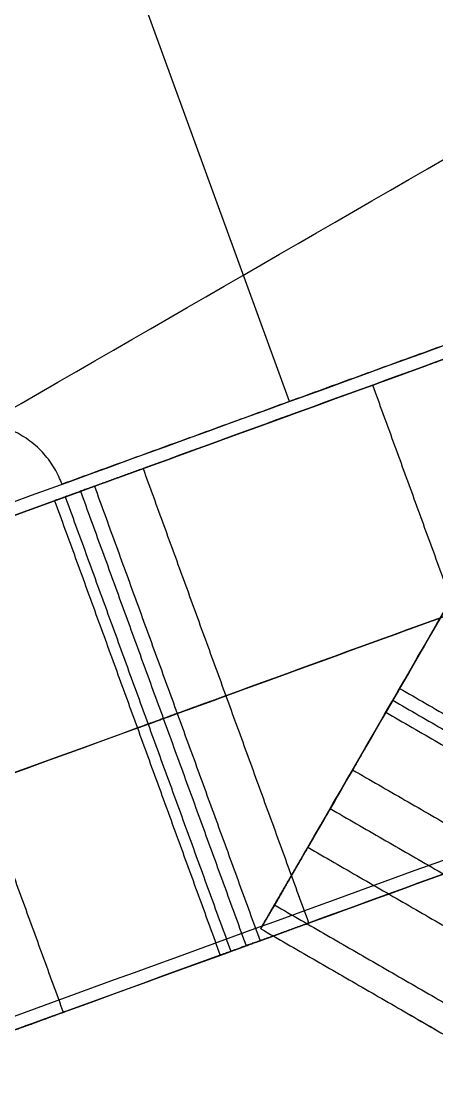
# Model space of a CAD drawing. Header units: millimetres. Extents: x -610 to 610, y -610 to 610.
# Drawn here: x 351.05 to 366.49, y -475.07 to -435.21 of the extents above; entities that cross this region are included whole.
import ezdxf

# ---------------------------------------------------------------- set-up
doc = ezdxf.new("R2010")
doc.units = ezdxf.units.MM
doc.layers.add('base', color=7, linetype='Continuous', true_color=0xffecbc)

msp = doc.modelspace()

# ---------------------------------------------------------------- linework, layer by layer
at = {"layer": 'base'}
for p, q in [((359.951, -468.978, 122.966), (561.082, -120.609, 122.966)), ((361.022, -449.356, 230.966), (347.272, -411.576, 230.966)), ((361.022, -449.356, 212.966), (347.272, -411.576, 212.966)), ((-25.715, -590.63, 122.966), (352.287, -453.048, 122.966)), ((-19.558, -607.544, 122.966), (358.444, -469.963, 122.966))]:
    msp.add_line(p, q, dxfattribs=at)
at = {"layer": 'base', "extrusion": (0, 0, -1)}
for centre, radius in [((0, 0, 3.534), 610), ((0, 0, 4.534), 610), ((0, 0, -2.476), 607.51), ((0, 0, 10.545), 607.51), ((0, 0, -4.966), 601.5), ((0, 0, 13.034), 601.5)]:
    msp.add_circle(centre, radius, dxfattribs=at)
at = {"layer": 'base'}
for centre, radius in [((0, 0, 249.466), 610), ((0, 0, 250.466), 610), ((0, 0, 243.455), 607.51), ((0, 0, 256.476), 607.51), ((0, 0, 240.966), 601.5), ((0, 0, 258.966), 601.5)]:
    msp.add_circle(centre, radius, dxfattribs=at)
for points, weights, degree, knots in [([(-495.198, -356.201, -4.034), (-851.399, 138.996, -4.034), (-356.201, 495.198, -4.034), (138.996, 851.399, -4.034), (495.198, 356.201, -4.034), (851.399, -138.996, -4.034), (356.201, -495.198, -4.034), (-138.996, -851.399, -4.034), (-495.198, -356.201, -4.034)], [1, 0.707106781187, 1, 0.707106781187, 1, 0.707106781187, 1, 0.707106781187, 1], 2, [0, 0, 0, 958.185759, 958.185759, 1916.371519, 1916.371519, 2874.557278, 2874.557278, 3832.743037, 3832.743037, 3832.743037]), ([(-610, 0, 249.966), (-610, -610, 249.966), (0, -610, 249.966), (610, -610, 249.966), (610, 0, 249.966), (610, 610, 249.966), (0, 610, 249.966), (-610, 610, 249.966), (-610, 0, 249.966)], [1, 0.707106781187, 1, 0.707106781187, 1, 0.707106781187, 1, 0.707106781187, 1], 2, [0, 0, 0, 958.185759, 958.185759, 1916.371519, 1916.371519, 2874.557278, 2874.557278, 3832.743037, 3832.743037, 3832.743037]), ([(32.649, -544.756, 240.966), (-510.363, -577.301, 240.966), (-544.649, -34.396, 240.966), (-578.935, 508.509, 240.966), (-36.142, 544.535, 240.966), (506.65, 580.562, 240.966), (544.417, 37.888, 240.966), (582.184, -504.785, 240.966), (39.634, -544.292, 240.966)], [1, 0.708239625255, 1, 0.708239625255, 1, 0.708239625255, 1, 0.708239625255, 1], 2, [654.018286, 654.018286, 654.018286, 1509.504571, 1509.504571, 2364.990855, 2364.990855, 3220.47714, 3220.47714, 4075.963425, 4075.963425, 4075.963425]), ([(32.649, -544.756, 244.966), (-510.363, -577.301, 244.966), (-544.649, -34.396, 244.966), (-578.935, 508.509, 244.966), (-36.142, 544.535, 244.966), (506.65, 580.562, 244.966), (544.417, 37.888, 244.966), (582.184, -504.785, 244.966), (39.634, -544.292, 244.966)], [1, 0.708239625255, 1, 0.708239625255, 1, 0.708239625255, 1, 0.708239625255, 1], 2, [654.018286, 654.018286, 654.018286, 1509.504571, 1509.504571, 2364.990855, 2364.990855, 3220.47714, 3220.47714, 4075.963425, 4075.963425, 4075.963425]), ([(32.649, -544.756, 242.966), (-510.363, -577.301, 242.966), (-544.649, -34.396, 242.966), (-578.935, 508.509, 242.966), (-36.142, 544.535, 242.966), (506.65, 580.562, 242.966), (544.417, 37.888, 242.966), (582.184, -504.785, 242.966), (39.634, -544.292, 242.966)], [1, 0.708239625255, 1, 0.708239625255, 1, 0.708239625255, 1, 0.708239625255, 1], 2, [654.018286, 654.018286, 654.018286, 1509.504571, 1509.504571, 2364.990855, 2364.990855, 3220.47714, 3220.47714, 4075.963425, 4075.963425, 4075.963425]), ([(352.563, -452.435, 230.966), (351.365, -449.146, 230.966), (348.077, -450.343, 230.966), (344.788, -451.541, 230.966), (345.985, -454.829, 230.966)], [1, 0.707106781187, 1, 0.707106781187, 1], 2, [-806.994805, -806.994805, -806.994805, -801.497018, -801.497018, -795.99923, -795.99923, -795.99923]), ([(352.563, -452.435, 212.966), (351.365, -449.146, 212.966), (348.077, -450.343, 212.966), (344.788, -451.541, 212.966), (345.985, -454.829, 212.966)], [1, 0.707106781187, 1, 0.707106781187, 1], 2, [-806.994805, -806.994805, -806.994805, -801.497018, -801.497018, -795.99923, -795.99923, -795.99923]), ([(352.563, -452.435, 221.966), (351.365, -449.146, 221.966), (348.077, -450.343, 221.966), (344.788, -451.541, 221.966), (345.985, -454.829, 221.966)], [1, 0.707106781187, 1, 0.707106781187, 1], 2, [-806.994805, -806.994805, -806.994805, -801.497018, -801.497018, -795.99923, -795.99923, -795.99923]), ([(361.701, -465.947, 240.966), (361.231, -466.761, 240.966), (360.796, -467.514, 240.606), (360.464, -468.09, 239.941), (360.131, -468.666, 239.275), (359.951, -468.978, 238.406), (359.951, -468.978, 237.466)], [1, 0.949252514911, 0.949252514911, 1, 0.949252514911, 0.949252514911, 1], 3, [398.086503, 398.086503, 398.086503, 398.086503, 400.835411, 400.835411, 400.835411, 403.584318, 403.584318, 403.584318, 403.584318]), ([(359.951, -468.978, 115.666), (359.951, -468.978, 114.726), (360.131, -468.666, 113.857), (360.464, -468.09, 113.192), (360.796, -467.514, 112.526), (361.231, -466.761, 112.166), (361.701, -465.947, 112.166)], [1, 0.949252810473, 0.949252810473, 1, 0.949252810473, 0.949252810473, 1], 3, [563.426479, 563.426479, 563.426479, 563.426479, 566.175379, 566.175379, 566.175379, 568.924278, 568.924278, 568.924278, 568.924278]), ([(349.406, -473.252, 196.565), (350.997, -472.673, 196.565), (352.244, -472.22, 195.514), (352.608, -472.087, 193.866), (352.972, -471.955, 192.218), (352.295, -472.201, 190.686), (350.871, -472.719, 189.932)], [1, 0.855896171082, 0.855896171082, 1, 0.855896171082, 0.855896171082, 1], 3, [1556.805097, 1556.805097, 1556.805097, 1556.805097, 1561.494842, 1561.494842, 1561.494842, 1566.184588, 1566.184588, 1566.184588, 1566.184588])]:
    msp.add_rational_spline(points, weights, degree=degree, knots=knots, dxfattribs=at)
for points, degree in [([(561.082, -120.609, 244.966), (463.098, -290.321, 244.966), (365.115, -460.033, 244.966)], 2), ([(106.565, -590.573, 240.966), (282.367, -489.074, 240.966), (458.169, -387.574, 240.966)], 2), ([(106.565, -590.573, 244.966), (282.367, -489.074, 244.966), (458.169, -387.574, 244.966)], 2), ([(106.565, -590.573, 242.966), (282.367, -489.074, 242.966), (458.169, -387.574, 242.966)], 2), ([(361.701, -465.946, 218.966), (366.824, -457.073, 218.966), (371.947, -448.199, 218.966), (377.07, -439.326, 218.966)], 3), ([(361.701, -465.947, 112.166), (366.824, -457.073, 112.166), (371.947, -448.2, 112.166), (377.07, -439.326, 112.166)], 3), ([(377.07, -439.326, 89.566), (371.947, -448.2, 89.566), (366.824, -457.073, 89.566), (361.701, -465.947, 89.566)], 3), ([(361.701, -465.947, 67.766), (366.824, -457.073, 67.766), (371.947, -448.2, 67.766), (377.07, -439.326, 67.766)], 3), ([(377.07, -439.326, 45.166), (371.947, -448.2, 45.166), (366.824, -457.073, 45.166), (361.701, -465.947, 45.166)], 3), ([(361.701, -465.947, 23.366), (366.824, -457.073, 23.366), (371.947, -448.2, 23.366), (377.07, -439.326, 23.366)], 3), ([(384.461, -441.338, 22.966), (374.833, -444.843, 22.966), (365.204, -448.347, 22.966), (355.576, -451.851, 22.966)], 3), ([(355.576, -451.851, 45.566), (365.204, -448.347, 45.566), (374.833, -444.843, 45.566), (384.461, -441.338, 45.566)], 3), ([(384.461, -441.338, 67.366), (374.833, -444.843, 67.366), (365.204, -448.347, 67.366), (355.576, -451.851, 67.366)], 3), ([(355.576, -451.851, 89.966), (365.204, -448.347, 89.966), (374.833, -444.843, 89.966), (384.461, -441.338, 89.966)], 3), ([(384.461, -441.338, 111.766), (374.833, -444.843, 111.766), (365.204, -448.347, 111.766), (355.576, -451.851, 111.766)], 3), ([(384.461, -441.338, 218.566), (374.833, -444.843, 218.566), (365.204, -448.347, 218.566), (355.576, -451.851, 218.566)], 3), ([(0, -580.758, 4.966), (186.652, -512.822, 4.966), (373.304, -444.886, 4.966)], 2), ([(0, -580.758, 0.966), (186.652, -512.822, 0.966), (373.304, -444.886, 0.966)], 2), ([(0, -580.758, 2.966), (186.652, -512.822, 2.966), (373.304, -444.886, 2.966)], 2), ([(373.304, -444.886, 230.966), (362.933, -448.661, 230.966), (352.563, -452.435, 230.966)], 2), ([(373.304, -444.886, 212.966), (362.933, -448.661, 212.966), (352.563, -452.435, 212.966)], 2), ([(373.304, -444.886, 221.966), (362.933, -448.661, 221.966), (352.563, -452.435, 221.966)], 2), ([(9.748, -577.722, 0.966), (186.929, -513.234, 0.966), (364.109, -448.745, 0.966)], 2), ([(362.933, -448.661, 230.966), (362.933, -448.661, 221.966), (362.933, -448.661, 212.966)], 2), ([(364.109, -448.745, 0.966), (367.188, -457.203, 0.966), (370.266, -465.66, 0.966)], 2), ([(387.539, -449.795, 22.966), (377.911, -453.3, 22.966), (368.283, -456.804, 22.966), (358.654, -460.309, 22.966)], 3), ([(358.654, -460.309, 45.566), (368.283, -456.804, 45.566), (377.911, -453.3, 45.566), (387.539, -449.795, 45.566)], 3), ([(387.539, -449.795, 67.366), (377.911, -453.3, 67.366), (368.283, -456.804, 67.366), (358.654, -460.309, 67.366)], 3), ([(358.654, -460.309, 89.966), (368.283, -456.804, 89.966), (377.911, -453.3, 89.966), (387.539, -449.795, 89.966)], 3), ([(387.539, -449.795, 111.766), (377.911, -453.3, 111.766), (368.283, -456.804, 111.766), (358.654, -460.309, 111.766)], 3), ([(387.539, -449.795, 218.566), (377.911, -453.3, 218.566), (368.283, -456.804, 218.566), (358.654, -460.309, 218.566)], 3), ([(355.576, -451.851, 22.966), (358.654, -460.309, 22.966), (361.732, -468.766, 22.966)], 2), ([(355.576, -451.851, 45.566), (358.654, -460.309, 45.566), (361.732, -468.766, 45.566)], 2), ([(355.576, -451.851, 67.366), (358.654, -460.309, 67.366), (361.732, -468.766, 67.366)], 2), ([(355.576, -451.851, 89.966), (358.654, -460.309, 89.966), (361.732, -468.766, 89.966)], 2), ([(355.576, -451.851, 111.766), (358.654, -460.309, 111.766), (361.732, -468.766, 111.766)], 2), ([(355.576, -451.851, 218.566), (358.654, -460.309, 218.566), (361.732, -468.766, 218.566)], 2), ([(352.563, -452.435, 230.966), (352.563, -452.435, 221.966), (352.563, -452.435, 212.966)], 2), ([(352.287, -453.048, 182.602), (352.287, -453.048, 183.728), (352.852, -452.843, 184.769), (353.768, -452.509, 185.332)], 3), ([(353.25, -452.698, 23.991), (356.329, -461.155, 23.991), (359.407, -469.612, 23.991)], 2), ([(353.25, -452.698, 44.541), (356.329, -461.155, 44.541), (359.407, -469.612, 44.541)], 2), ([(353.25, -452.698, 68.391), (356.329, -461.155, 68.391), (359.407, -469.612, 68.391)], 2), ([(353.25, -452.698, 88.941), (356.329, -461.155, 88.941), (359.407, -469.612, 88.941)], 2), ([(353.25, -452.698, 112.792), (356.329, -461.155, 112.792), (359.407, -469.612, 112.792)], 2), ([(353.25, -452.698, 219.591), (356.329, -461.155, 219.591), (359.407, -469.612, 219.591)], 2), ([(353.768, -452.509, 185.332), (356.846, -460.967, 185.332), (359.925, -469.424, 185.332)], 2), ([(352.287, -453.048, 244.966), (168.139, -520.073, 244.966), (-16.009, -587.097, 244.966)], 2), ([(352.287, -453.048, 244.966), (355.365, -461.506, 244.966), (358.444, -469.963, 244.966)], 2), ([(352.287, -453.048, 26.466), (355.365, -461.506, 26.466), (358.444, -469.963, 26.466)], 2), ([(352.287, -453.048, 26.466), (352.287, -453.048, 31.666), (352.287, -453.048, 36.866), (352.287, -453.048, 42.066)], 3), ([(352.287, -453.048, 42.066), (355.365, -461.506, 42.066), (358.444, -469.963, 42.066)], 2), ([(352.287, -453.048, 70.866), (355.365, -461.506, 70.866), (358.444, -469.963, 70.866)], 2), ([(352.287, -453.048, 70.866), (352.287, -453.048, 76.066), (352.287, -453.048, 81.266), (352.287, -453.048, 86.466)], 3), ([(352.287, -453.048, 86.466), (355.365, -461.506, 86.466), (358.444, -469.963, 86.466)], 2), ([(352.287, -453.048, 115.266), (355.365, -461.506, 115.266), (358.444, -469.963, 115.266)], 2), ([(352.287, -453.048, 115.266), (352.287, -453.048, 137.712), (352.287, -453.048, 160.157), (352.287, -453.048, 182.602)], 3), ([(352.287, -453.048, 182.602), (355.365, -461.506, 182.602), (358.444, -469.963, 182.602)], 2), ([(352.287, -453.048, 222.066), (355.365, -461.506, 222.066), (358.444, -469.963, 222.066)], 2), ([(352.287, -453.048, 222.066), (352.287, -453.048, 229.699), (352.287, -453.048, 237.332), (352.287, -453.048, 244.966)], 3), ([(352.287, -453.048, 34.266), (355.365, -461.506, 34.266), (358.444, -469.963, 34.266)], 2), ([(352.287, -453.048, 78.666), (355.365, -461.506, 78.666), (358.444, -469.963, 78.666)], 2), ([(352.287, -453.048, 148.934), (355.365, -461.506, 148.934), (358.444, -469.963, 148.934)], 2), ([(352.287, -453.048, 233.516), (355.365, -461.506, 233.516), (358.444, -469.963, 233.516)], 2), ([(352.684, -452.904, 184.178), (355.762, -461.361, 184.178), (358.84, -469.818, 184.178)], 2), ([(346.451, -455.173, 193.866), (349.529, -463.63, 193.866), (352.608, -472.087, 193.866)], 2), ([(368.02, -455.001, 138.6), (365.914, -458.65, 138.6), (363.807, -462.298, 138.6), (361.701, -465.947, 138.6)], 3), ([(12.827, -586.18, 0.966), (190.007, -521.691, 0.966), (367.188, -457.203, 0.966)], 2), ([(390.617, -458.253, 22.966), (380.989, -461.757, 22.966), (371.361, -465.261, 22.966), (361.732, -468.766, 22.966)], 3), ([(361.732, -468.766, 45.566), (371.361, -465.261, 45.566), (380.989, -461.757, 45.566), (390.617, -458.253, 45.566)], 3), ([(390.617, -458.253, 67.366), (380.989, -461.757, 67.366), (371.361, -465.261, 67.366), (361.732, -468.766, 67.366)], 3), ([(361.732, -468.766, 89.966), (371.361, -465.261, 89.966), (380.989, -461.757, 89.966), (390.617, -458.253, 89.966)], 3), ([(390.617, -458.253, 111.766), (380.989, -461.757, 111.766), (371.361, -465.261, 111.766), (361.732, -468.766, 111.766)], 3), ([(390.617, -458.253, 218.566), (380.989, -461.757, 218.566), (371.361, -465.261, 218.566), (361.732, -468.766, 218.566)], 3), ([(383.564, -460.307, 4.966), (192.808, -529.736, 4.966), (2.052, -599.166, 4.966)], 2), ([(383.564, -460.307, 0.966), (192.808, -529.736, 0.966), (2.052, -599.166, 0.966)], 2), ([(383.564, -460.307, 2.966), (192.808, -529.736, 2.966), (2.052, -599.166, 2.966)], 2), ([(365.115, -460.033, 244.966), (372.909, -464.533, 244.966), (380.703, -469.033, 244.966)], 2), ([(365.115, -460.033, 244.966), (365.115, -460.033, 244.799), (365.115, -460.033, 244.632), (365.115, -460.033, 244.466)], 3), ([(365.115, -460.033, 244.466), (372.909, -464.533, 244.466), (380.703, -469.033, 244.466)], 2), ([(365.115, -460.033, 244.716), (372.909, -464.533, 244.716), (380.703, -469.033, 244.716)], 2), ([(364.861, -460.474, 138.6), (372.655, -464.974, 138.6), (380.449, -469.474, 138.6)], 2), ([(355.365, -461.506, 182.602), (355.365, -461.506, 183.728), (355.93, -461.3, 184.769), (356.846, -460.967, 185.332)], 3), ([(364.602, -460.921, 241.991), (372.397, -465.421, 241.991), (380.191, -469.921, 241.991)], 2), ([(355.365, -461.506, 244.966), (171.217, -528.53, 244.966), (-12.931, -595.555, 244.966)], 2), ([(355.365, -461.506, 26.466), (355.365, -461.506, 31.666), (355.365, -461.506, 36.866), (355.365, -461.506, 42.066)], 3), ([(355.365, -461.506, 70.866), (355.365, -461.506, 76.066), (355.365, -461.506, 81.266), (355.365, -461.506, 86.466)], 3), ([(355.365, -461.506, 115.266), (355.365, -461.506, 137.712), (355.365, -461.506, 160.157), (355.365, -461.506, 182.602)], 3), ([(355.365, -461.506, 222.066), (355.365, -461.506, 229.699), (355.365, -461.506, 237.332), (355.365, -461.506, 244.966)], 3), ([(363.365, -463.064, 240.966), (362.81, -464.025, 240.966), (362.256, -464.986, 240.966), (361.701, -465.947, 240.966)], 3), ([(363.365, -463.064, 240.966), (371.159, -467.564, 240.966), (378.953, -472.064, 240.966)], 2), ([(362.533, -464.506, 240.966), (370.327, -469.006, 240.966), (378.121, -473.506, 240.966)], 2), ([(15.905, -594.637, 0.966), (193.085, -530.148, 0.966), (370.266, -465.66, 0.966)], 2), ([(361.701, -465.946, 218.966), (369.495, -470.446, 218.966), (377.29, -474.946, 218.966)], 2), ([(361.701, -465.947, 240.966), (369.495, -470.447, 240.966), (377.289, -474.947, 240.966)], 2), ([(361.701, -465.947, 138.6), (369.495, -470.447, 138.6), (377.29, -474.947, 138.6)], 2), ([(361.701, -465.947, 112.166), (369.495, -470.447, 112.166), (377.289, -474.947, 112.166)], 2), ([(361.701, -465.947, 89.566), (369.495, -470.447, 89.566), (377.289, -474.947, 89.566)], 2), ([(361.701, -465.947, 67.766), (369.495, -470.447, 67.766), (377.289, -474.947, 67.766)], 2), ([(361.701, -465.947, 45.166), (369.495, -470.447, 45.166), (377.289, -474.947, 45.166)], 2), ([(361.701, -465.947, 23.366), (369.495, -470.447, 23.366), (377.289, -474.947, 23.366)], 2), ([(360.464, -468.09, 239.941), (368.258, -472.59, 239.941), (376.052, -477.09, 239.941)], 2), ([(360.464, -468.09, 219.991), (368.258, -472.59, 219.991), (376.052, -477.09, 219.991)], 2), ([(360.464, -468.09, 137.575), (368.258, -472.59, 137.575), (376.052, -477.09, 137.575)], 2), ([(360.464, -468.09, 113.192), (368.258, -472.59, 113.192), (376.052, -477.09, 113.192)], 2), ([(360.464, -468.09, 88.541), (368.258, -472.59, 88.541), (376.052, -477.09, 88.541)], 2), ([(360.464, -468.09, 68.791), (368.258, -472.59, 68.791), (376.052, -477.09, 68.791)], 2), ([(360.464, -468.09, 44.141), (368.258, -472.59, 44.141), (376.052, -477.09, 44.141)], 2), ([(360.464, -468.09, 24.391), (368.258, -472.59, 24.391), (376.052, -477.09, 24.391)], 2), ([(359.951, -468.978, 237.466), (367.745, -473.478, 237.466), (375.539, -477.978, 237.466)], 2), ([(359.951, -468.978, 237.466), (359.951, -468.978, 232.466), (359.951, -468.978, 227.466), (359.951, -468.978, 222.466)], 3), ([(359.951, -468.978, 222.466), (367.745, -473.478, 222.466), (375.54, -477.978, 222.466)], 2), ([(359.951, -468.978, 135.1), (367.745, -473.478, 135.1), (375.54, -477.978, 135.1)], 2), ([(359.951, -468.978, 135.1), (359.951, -468.978, 128.622), (359.951, -468.978, 122.144), (359.951, -468.978, 115.666)], 3), ([(359.951, -468.978, 115.666), (367.745, -473.478, 115.666), (375.539, -477.978, 115.666)], 2), ([(359.951, -468.978, 86.066), (367.745, -473.478, 86.066), (375.539, -477.978, 86.066)], 2), ([(359.951, -468.978, 86.066), (359.951, -468.978, 81.133), (359.951, -468.978, 76.2), (359.951, -468.978, 71.266)], 3), ([(359.951, -468.978, 71.266), (367.745, -473.478, 71.266), (375.539, -477.978, 71.266)], 2), ([(359.951, -468.978, 41.666), (367.745, -473.478, 41.666), (375.539, -477.978, 41.666)], 2), ([(359.951, -468.978, 41.666), (359.951, -468.978, 36.733), (359.951, -468.978, 31.799), (359.951, -468.978, 26.866)], 3), ([(359.951, -468.978, 26.866), (367.745, -473.478, 26.866), (375.539, -477.978, 26.866)], 2), ([(359.951, -468.978, 229.966), (367.745, -473.478, 229.966), (375.54, -477.978, 229.966)], 2), ([(359.951, -468.978, 125.383), (367.745, -473.478, 125.383), (375.539, -477.978, 125.383)], 2), ([(359.951, -468.978, 78.666), (367.745, -473.478, 78.666), (375.539, -477.978, 78.666)], 2), ([(359.951, -468.978, 34.266), (367.745, -473.478, 34.266), (375.539, -477.978, 34.266)], 2), ([(358.444, -469.963, 182.602), (358.444, -469.963, 183.728), (359.008, -469.757, 184.769), (359.925, -469.424, 185.332)], 3), ([(358.444, -469.963, 244.966), (174.295, -536.987, 244.966), (-9.853, -604.012, 244.966)], 2), ([(358.444, -469.963, 26.466), (358.444, -469.963, 31.666), (358.444, -469.963, 36.866), (358.444, -469.963, 42.066)], 3), ([(358.444, -469.963, 70.866), (358.444, -469.963, 76.066), (358.444, -469.963, 81.266), (358.444, -469.963, 86.466)], 3), ([(358.444, -469.963, 115.266), (358.444, -469.963, 137.712), (358.444, -469.963, 160.157), (358.444, -469.963, 182.602)], 3), ([(358.444, -469.963, 222.066), (358.444, -469.963, 229.699), (358.444, -469.963, 237.332), (358.444, -469.963, 244.966)], 3)]:
    msp.add_open_spline(points, degree=degree, dxfattribs=at)
for points, weights, degree in [([(260.434, -471.346, 230.966), (352.72, -420.355, 230.966), (418.961, -338.326, 230.966)], [1, 0.981366959849, 1], 2), ([(260.434, -471.346, 212.966), (352.72, -420.355, 212.966), (418.961, -338.326, 212.966)], [1, 0.981366959849, 1], 2), ([(260.434, -471.346, 221.966), (352.72, -420.355, 221.966), (418.961, -338.326, 221.966)], [1, 0.981366959849, 1], 2), ([(364.109, -448.745, 0.966), (366.063, -448.034, 0.966), (367.905, -447.364, 1.659), (369.425, -446.811, 2.966)], [1, 0.961872694388, 0.961872694388, 1], 3), ([(355.576, -451.851, 22.966), (353.649, -452.553, 22.966), (352.287, -453.048, 24.416), (352.287, -453.048, 26.466)], [1, 0.804737854124, 0.804737854124, 1], 3), ([(352.287, -453.048, 42.066), (352.287, -453.048, 44.116), (353.649, -452.553, 45.566), (355.576, -451.851, 45.566)], [1, 0.804737854125, 0.804737854125, 1], 3), ([(355.576, -451.851, 67.366), (353.649, -452.553, 67.366), (352.287, -453.048, 68.816), (352.287, -453.048, 70.866)], [1, 0.804737854124, 0.804737854124, 1], 3), ([(352.287, -453.048, 86.466), (352.287, -453.048, 88.517), (353.649, -452.553, 89.966), (355.576, -451.851, 89.966)], [1, 0.804737854125, 0.804737854125, 1], 3), ([(355.576, -451.851, 111.766), (353.649, -452.553, 111.766), (352.287, -453.048, 113.216), (352.287, -453.048, 115.266)], [1, 0.804737854124, 0.804737854124, 1], 3), ([(355.576, -451.851, 218.566), (353.649, -452.553, 218.566), (352.287, -453.048, 220.015), (352.287, -453.048, 222.066)], [1, 0.804737854125, 0.804737854125, 1], 3), ([(358.654, -460.309, 22.966), (356.728, -461.01, 22.966), (355.365, -461.506, 24.416), (355.365, -461.506, 26.466)], [1, 0.804737854124, 0.804737854124, 1], 3), ([(355.365, -461.506, 42.066), (355.365, -461.506, 44.116), (356.728, -461.01, 45.566), (358.654, -460.309, 45.566)], [1, 0.804737854125, 0.804737854125, 1], 3), ([(358.654, -460.309, 67.366), (356.728, -461.01, 67.366), (355.365, -461.506, 68.816), (355.365, -461.506, 70.866)], [1, 0.804737854124, 0.804737854124, 1], 3), ([(355.365, -461.506, 86.466), (355.365, -461.506, 88.517), (356.728, -461.01, 89.966), (358.654, -460.309, 89.966)], [1, 0.804737854125, 0.804737854125, 1], 3), ([(358.654, -460.309, 111.766), (356.728, -461.01, 111.766), (355.365, -461.506, 113.216), (355.365, -461.506, 115.266)], [1, 0.804737854124, 0.804737854124, 1], 3), ([(358.654, -460.309, 218.566), (356.728, -461.01, 218.566), (355.365, -461.506, 220.015), (355.365, -461.506, 222.066)], [1, 0.804737854125, 0.804737854125, 1], 3), ([(365.115, -460.033, 244.466), (365.115, -460.033, 242.415), (364.39, -461.289, 240.966), (363.365, -463.064, 240.966)], [1, 0.804737854124, 0.804737854124, 1], 3), ([(359.951, -468.978, 222.466), (359.951, -468.978, 220.415), (360.676, -467.722, 218.966), (361.701, -465.946, 218.966)], [1, 0.804739726867, 0.804739726867, 1], 3), ([(361.701, -465.947, 138.6), (360.676, -467.722, 138.6), (359.951, -468.978, 137.151), (359.951, -468.978, 135.1)], [1, 0.80473863462, 0.80473863462, 1], 3), ([(361.701, -465.947, 89.566), (360.676, -467.722, 89.566), (359.951, -468.978, 88.117), (359.951, -468.978, 86.066)], [1, 0.804737854124, 0.804737854124, 1], 3), ([(359.951, -468.978, 71.266), (359.951, -468.978, 69.216), (360.676, -467.722, 67.766), (361.701, -465.947, 67.766)], [1, 0.804737854124, 0.804737854124, 1], 3), ([(361.701, -465.947, 45.166), (360.676, -467.722, 45.166), (359.951, -468.978, 43.716), (359.951, -468.978, 41.666)], [1, 0.804737854124, 0.804737854124, 1], 3), ([(359.951, -468.978, 26.866), (359.951, -468.978, 24.816), (360.676, -467.722, 23.366), (361.701, -465.947, 23.366)], [1, 0.804737854124, 0.804737854124, 1], 3), ([(361.732, -468.766, 22.966), (359.806, -469.467, 22.966), (358.444, -469.963, 24.416), (358.444, -469.963, 26.466)], [1, 0.804737854124, 0.804737854124, 1], 3), ([(358.444, -469.963, 42.066), (358.444, -469.963, 44.116), (359.806, -469.467, 45.566), (361.732, -468.766, 45.566)], [1, 0.804737854125, 0.804737854125, 1], 3), ([(361.732, -468.766, 67.366), (359.806, -469.467, 67.366), (358.444, -469.963, 68.816), (358.444, -469.963, 70.866)], [1, 0.804737854124, 0.804737854124, 1], 3), ([(358.444, -469.963, 86.466), (358.444, -469.963, 88.517), (359.806, -469.467, 89.966), (361.732, -468.766, 89.966)], [1, 0.804737854125, 0.804737854125, 1], 3), ([(361.732, -468.766, 111.766), (359.806, -469.467, 111.766), (358.444, -469.963, 113.216), (358.444, -469.963, 115.266)], [1, 0.804737854124, 0.804737854124, 1], 3), ([(361.732, -468.766, 218.566), (359.806, -469.467, 218.566), (358.444, -469.963, 220.015), (358.444, -469.963, 222.066)], [1, 0.804737854125, 0.804737854125, 1], 3)]:
    msp.add_rational_spline(points, weights, degree=degree, dxfattribs=at)
for points in [[(353.768, -452.509, 185.332), (359.631, -450.376, 188.934), (365.494, -448.242, 192.536), (371.356, -446.108, 196.138), (371.833, -445.934, 196.432), (372.34, -445.75, 196.565), (372.833, -445.57, 196.565)], [(356.846, -460.967, 185.332), (362.709, -458.833, 188.934), (368.572, -456.699, 192.536), (374.434, -454.565, 196.138), (374.912, -454.391, 196.432), (375.418, -454.207, 196.565), (375.911, -454.028, 196.565)], [(359.925, -469.424, 185.332), (365.787, -467.29, 188.934), (371.65, -465.156, 192.536), (377.513, -463.022, 196.138), (377.99, -462.849, 196.432), (378.496, -462.664, 196.565), (378.989, -462.485, 196.565)]]:
    msp.add_open_spline(points, degree=3, knots=[1426.240718, 1426.240718, 1426.240718, 1426.240718, 1427.240718, 1427.240718, 1427.240718, 1427.482417, 1427.482417, 1427.482417, 1427.482417], dxfattribs=at)

doc.saveas('drawing.dxf')
